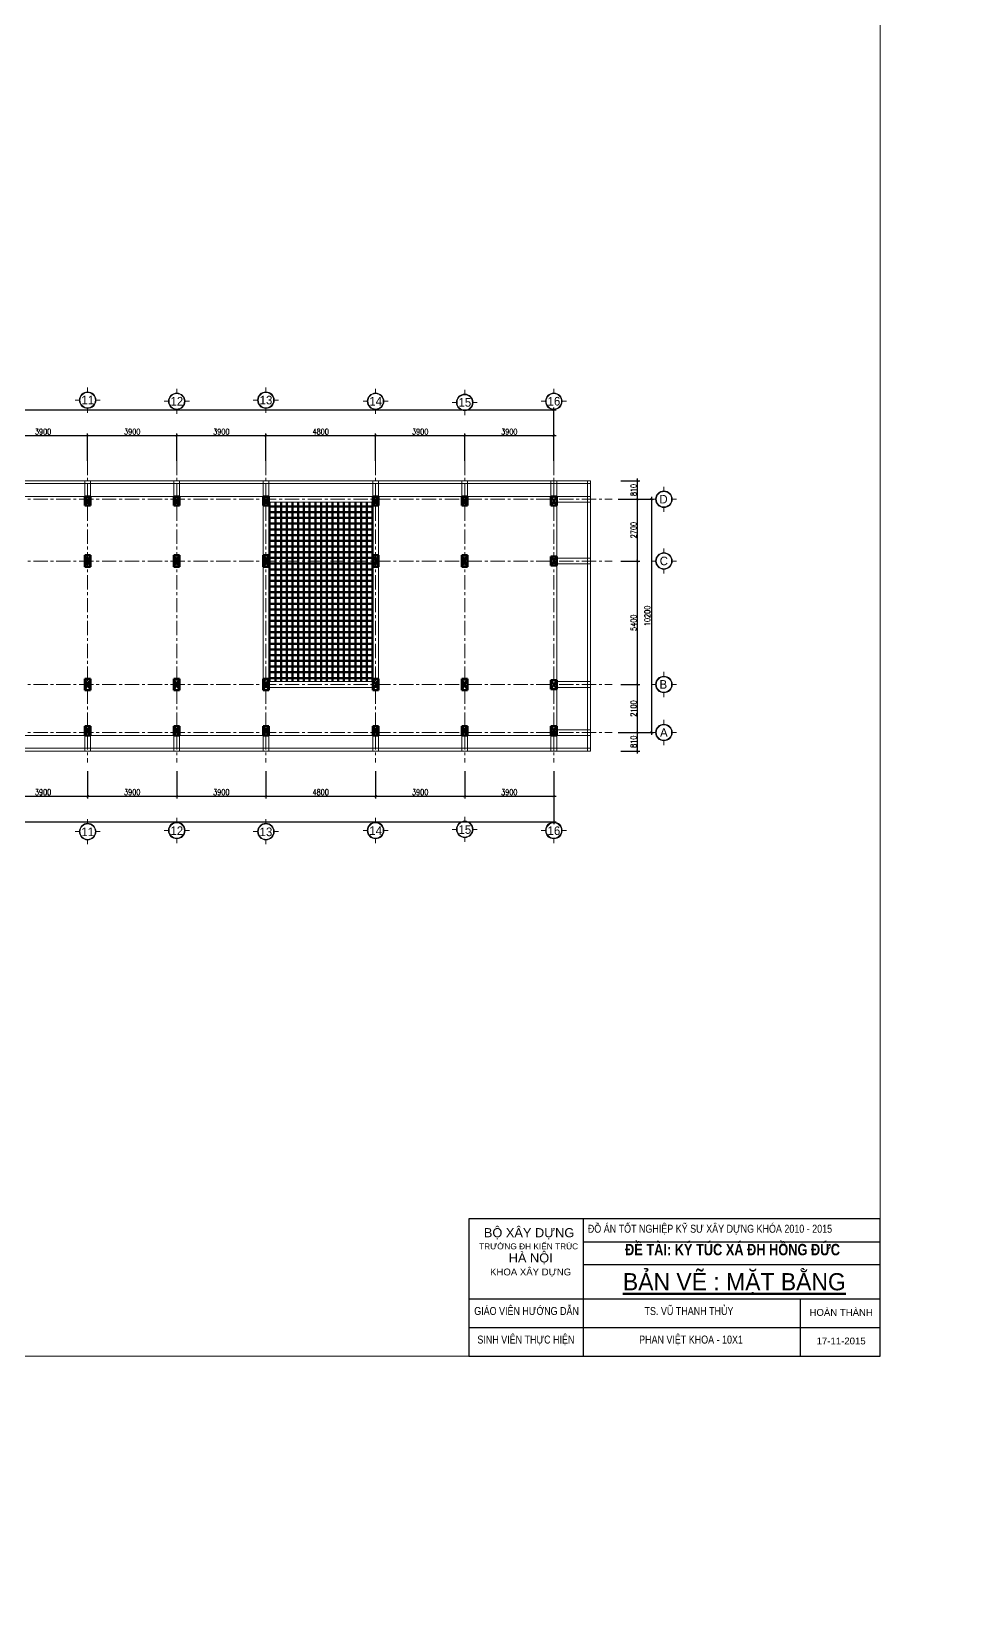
# Model space of a CAD drawing. Header units: millimetres. Extents: x 0 to 8478784, y 0 to 684185.
# Drawn here: x 3964334 to 4005327, y 227316 to 296436 of the extents above; entities that cross this region are included whole.
import ezdxf
from ezdxf.enums import TextEntityAlignment as Align

# ---------------------------------------------------------------- set-up
doc = ezdxf.new("R2010")
doc.units = ezdxf.units.MM
doc.header["$LTSCALE"] = 5000
doc.header["$MEASUREMENT"] = 0
doc.header["$PDMODE"] = 1
doc.header["$PDSIZE"] = -2
doc.linetypes.add('CENTER', pattern=[2, 1.25, -0.25, 0.25, -0.25])
for name, color, linetype, lineweight in [('00-XM.Dim', 8, 'Continuous', 15), ('00-XMT.Axes', 22, 'CENTER', 15), ('00-XMT.Text', 4, 'Continuous', 20), ('01-XMT.Columns', 2, 'Continuous', 25), ('02-XMT.Beams', 94, 'Continuous', 25), ('net thay', 7, 'Continuous', 15)]:
    doc.layers.add(name, color=color, linetype=linetype, lineweight=lineweight)
doc.layers.add('_Text', color=4, linetype='Continuous')
doc.layers.add('NHT-KHUNG TEN', color=253, linetype='Continuous')
doc.styles.add('S1', font='VHARIAL.TTF', dxfattribs={"height": 200})
doc.styles.add('VnAvantH', font='VHAVAN.TTF')
doc.styles.add('vnsimli 0.7', font='vnsimli.shx', dxfattribs={"width": 0.75})
doc.dimstyles.new('XMT 1-1-100', dxfattribs={"dimscale": 100, "dimtxt": 2.5, "dimasz": 1, "dimexe": 1, "dimexo": 0, "dimgap": 0.5, "dimtad": 1, "dimdec": 0, "dimzin": 0, "dimdsep": 46, "dimtxsty": 'vnsimli 0.7', "dimblk": 'ARCHTICK', "dimcen": 1.5, "dimdle": 1, "dimclrd": 8, "dimclre": 8, "dimclrt": 116, "dimadec": 0, "dimazin": 0, "dimtfac": 1, "dimtdec": 0, "dimtofl": 0, "dimtmove": 0, "dimatfit": 3, "dimfxl": 0.18, "dimtolj": 1, "dimtzin": 0, "dimarcsym": 0})

# ---------------------------------------------------------------- blocks, each defined once
blk = doc.blocks.new('_ArchTick')
at = {"color": 0, "linetype": 'ByBlock', "const_width": 0.15}
blk.add_lwpolyline([(-0.5, -0.5), (0.5, 0.5)], dxfattribs=at)
blk = doc.blocks.new('*D354')
at = {"layer": '00-XM.Dim', "color": 8, "linetype": 'Continuous', "lineweight": -2, "transparency": 16777216}
for p, q in [((3930516, 276892), (3930516, 279996)), ((3987186, 278159), (3987186, 279996)), ((3930416, 279896), (3987286, 279896))]:
    blk.add_line(p, q, dxfattribs=at)
at = {"layer": 'Defpoints', "color": 0, "linetype": 'Continuous', "lineweight": 100, "transparency": 16777216}
for p in [(3987186, 279896), (3987186, 278159), (3930516, 276892)]:
    blk.add_point(p, dxfattribs=at)
at = {"layer": '00-XM.Dim', "color": 8, "linetype": 'Continuous', "lineweight": -2, "transparency": 16777216, "xscale": 100, "yscale": 100, "zscale": 100, "rotation": 180}
blk.add_blockref('_ArchTick', (3930516, 279896), dxfattribs=at)
at = {"layer": '00-XM.Dim', "color": 8, "linetype": 'Continuous', "lineweight": -2, "transparency": 16777216, "xscale": 100, "yscale": 100, "zscale": 100}
blk.add_blockref('_ArchTick', (3987186, 279896), dxfattribs=at)
at = {"layer": '00-XM.Dim', "color": 116, "linetype": 'Continuous', "lineweight": 15, "transparency": 16777216, "insert": (3960888, 280071), "char_height": 250, "attachment_point": 5, "style": 'vnsimli 0.7'}
blk.add_mtext('\\A1;56670', dxfattribs=at)
blk = doc.blocks.new('00-XMT-Axis symbol')
at = {"layer": '00-XMT.Axes', "linetype": 'Continuous'}
for p, q in [((-2.9, 0), (-4.4, 0)), ((0, 2.9), (0, 4.4)), ((2.9, 0), (4.4, 0)), ((0, -2.9), (0, -4.4))]:
    blk.add_line(p, q, dxfattribs=at)
blk.add_circle((0, 0), 2.9, dxfattribs=at)
at = {"layer": '00-XMT.Axes', "color": 7, "linetype": 'Continuous'}
blk.add_circle((0, 0), 2.7, dxfattribs=at)
at = {"layer": '00-XMT.Text', "color": 7, "style": 'VnAvantH'}
blk.add_attdef('00', text='', height=3, dxfattribs=at).set_placement((0.03, -1.47), align=Align.CENTER)
blk = doc.blocks.new('*D364')
at = {"layer": '00-XM.Dim', "color": 8, "linetype": 'Continuous', "lineweight": -2, "transparency": 16777216}
for p, q in [((3962786, 278771), (3966886, 278771)), ((3962886, 277670), (3962886, 278871)), ((3966786, 277670), (3966786, 278871))]:
    blk.add_line(p, q, dxfattribs=at)
at = {"layer": 'Defpoints', "color": 0, "linetype": 'Continuous', "lineweight": 100, "transparency": 16777216}
for p in [(3966786, 278771), (3962886, 277670), (3966786, 277670)]:
    blk.add_point(p, dxfattribs=at)
at = {"layer": '00-XM.Dim', "color": 8, "linetype": 'Continuous', "lineweight": -2, "transparency": 16777216, "xscale": 100, "yscale": 100, "zscale": 100, "rotation": 180}
blk.add_blockref('_ArchTick', (3962886, 278771), dxfattribs=at)
at = {"layer": '00-XM.Dim', "color": 8, "linetype": 'Continuous', "lineweight": -2, "transparency": 16777216, "xscale": 100, "yscale": 100, "zscale": 100}
blk.add_blockref('_ArchTick', (3966786, 278771), dxfattribs=at)
at = {"layer": '00-XM.Dim', "color": 116, "linetype": 'Continuous', "lineweight": 15, "transparency": 16777216, "insert": (3964836, 278946), "char_height": 250, "attachment_point": 5, "style": 'vnsimli 0.7'}
blk.add_mtext('\\A1;3900', dxfattribs=at)
blk = doc.blocks.new('*D365')
at = {"layer": '00-XM.Dim', "color": 8, "linetype": 'Continuous', "lineweight": -2, "transparency": 16777216}
for p, q in [((3966686, 278771), (3970786, 278771)), ((3966786, 277670), (3966786, 278871)), ((3970686, 277670), (3970686, 278871))]:
    blk.add_line(p, q, dxfattribs=at)
at = {"layer": 'Defpoints', "color": 0, "linetype": 'Continuous', "lineweight": 100, "transparency": 16777216}
for p in [(3970686, 278771), (3966786, 277670), (3970686, 277670)]:
    blk.add_point(p, dxfattribs=at)
at = {"layer": '00-XM.Dim', "color": 8, "linetype": 'Continuous', "lineweight": -2, "transparency": 16777216, "xscale": 100, "yscale": 100, "zscale": 100, "rotation": 180}
blk.add_blockref('_ArchTick', (3966786, 278771), dxfattribs=at)
at = {"layer": '00-XM.Dim', "color": 8, "linetype": 'Continuous', "lineweight": -2, "transparency": 16777216, "xscale": 100, "yscale": 100, "zscale": 100}
blk.add_blockref('_ArchTick', (3970686, 278771), dxfattribs=at)
at = {"layer": '00-XM.Dim', "color": 116, "linetype": 'Continuous', "lineweight": 15, "transparency": 16777216, "insert": (3968736, 278946), "char_height": 250, "attachment_point": 5, "style": 'vnsimli 0.7'}
blk.add_mtext('\\A1;3900', dxfattribs=at)
blk = doc.blocks.new('*D366')
at = {"layer": '00-XM.Dim', "color": 8, "linetype": 'Continuous', "lineweight": -2, "transparency": 16777216}
for p, q in [((3970586, 278771), (3974686, 278771)), ((3970686, 277670), (3970686, 278871)), ((3974586, 277670), (3974586, 278871))]:
    blk.add_line(p, q, dxfattribs=at)
at = {"layer": 'Defpoints', "color": 0, "linetype": 'Continuous', "lineweight": 100, "transparency": 16777216}
for p in [(3974586, 278771), (3970686, 277670), (3974586, 277670)]:
    blk.add_point(p, dxfattribs=at)
at = {"layer": '00-XM.Dim', "color": 8, "linetype": 'Continuous', "lineweight": -2, "transparency": 16777216, "xscale": 100, "yscale": 100, "zscale": 100, "rotation": 180}
blk.add_blockref('_ArchTick', (3970686, 278771), dxfattribs=at)
at = {"layer": '00-XM.Dim', "color": 8, "linetype": 'Continuous', "lineweight": -2, "transparency": 16777216, "xscale": 100, "yscale": 100, "zscale": 100}
blk.add_blockref('_ArchTick', (3974586, 278771), dxfattribs=at)
at = {"layer": '00-XM.Dim', "color": 116, "linetype": 'Continuous', "lineweight": 15, "transparency": 16777216, "insert": (3972636, 278946), "char_height": 250, "attachment_point": 5, "style": 'vnsimli 0.7'}
blk.add_mtext('\\A1;3900', dxfattribs=at)
blk = doc.blocks.new('*D367')
at = {"layer": '00-XM.Dim', "color": 8, "linetype": 'Continuous', "lineweight": -2, "transparency": 16777216}
for p, q in [((3974486, 278771), (3979486, 278771)), ((3974586, 277670), (3974586, 278871)), ((3979386, 277670), (3979386, 278871))]:
    blk.add_line(p, q, dxfattribs=at)
at = {"layer": 'Defpoints', "color": 0, "linetype": 'Continuous', "lineweight": 100, "transparency": 16777216}
for p in [(3979386, 278771), (3974586, 277670), (3979386, 277670)]:
    blk.add_point(p, dxfattribs=at)
at = {"layer": '00-XM.Dim', "color": 8, "linetype": 'Continuous', "lineweight": -2, "transparency": 16777216, "xscale": 100, "yscale": 100, "zscale": 100, "rotation": 180}
blk.add_blockref('_ArchTick', (3974586, 278771), dxfattribs=at)
at = {"layer": '00-XM.Dim', "color": 8, "linetype": 'Continuous', "lineweight": -2, "transparency": 16777216, "xscale": 100, "yscale": 100, "zscale": 100}
blk.add_blockref('_ArchTick', (3979386, 278771), dxfattribs=at)
at = {"layer": '00-XM.Dim', "color": 116, "linetype": 'Continuous', "lineweight": 15, "transparency": 16777216, "insert": (3976986, 278946), "char_height": 250, "attachment_point": 5, "style": 'vnsimli 0.7'}
blk.add_mtext('\\A1;4800', dxfattribs=at)
blk = doc.blocks.new('*D368')
at = {"layer": '00-XM.Dim', "color": 8, "linetype": 'Continuous', "lineweight": -2, "transparency": 16777216}
for p, q in [((3979286, 278771), (3983386, 278771)), ((3979386, 277670), (3979386, 278871)), ((3983286, 277670), (3983286, 278871))]:
    blk.add_line(p, q, dxfattribs=at)
at = {"layer": 'Defpoints', "color": 0, "linetype": 'Continuous', "lineweight": 100, "transparency": 16777216}
for p in [(3983286, 278771), (3979386, 277670), (3983286, 277670)]:
    blk.add_point(p, dxfattribs=at)
at = {"layer": '00-XM.Dim', "color": 8, "linetype": 'Continuous', "lineweight": -2, "transparency": 16777216, "xscale": 100, "yscale": 100, "zscale": 100, "rotation": 180}
blk.add_blockref('_ArchTick', (3979386, 278771), dxfattribs=at)
at = {"layer": '00-XM.Dim', "color": 8, "linetype": 'Continuous', "lineweight": -2, "transparency": 16777216, "xscale": 100, "yscale": 100, "zscale": 100}
blk.add_blockref('_ArchTick', (3983286, 278771), dxfattribs=at)
at = {"layer": '00-XM.Dim', "color": 116, "linetype": 'Continuous', "lineweight": 15, "transparency": 16777216, "insert": (3981336, 278946), "char_height": 250, "attachment_point": 5, "style": 'vnsimli 0.7'}
blk.add_mtext('\\A1;3900', dxfattribs=at)
blk = doc.blocks.new('*D369')
at = {"layer": '00-XM.Dim', "color": 8, "linetype": 'Continuous', "lineweight": -2, "transparency": 16777216}
for p, q in [((3983186, 278771), (3987286, 278771)), ((3983286, 277670), (3983286, 278871)), ((3987186, 277670), (3987186, 278871))]:
    blk.add_line(p, q, dxfattribs=at)
at = {"layer": 'Defpoints', "color": 0, "linetype": 'Continuous', "lineweight": 100, "transparency": 16777216}
for p in [(3987186, 278771), (3983286, 277670), (3987186, 277670)]:
    blk.add_point(p, dxfattribs=at)
at = {"layer": '00-XM.Dim', "color": 8, "linetype": 'Continuous', "lineweight": -2, "transparency": 16777216, "xscale": 100, "yscale": 100, "zscale": 100, "rotation": 180}
blk.add_blockref('_ArchTick', (3983286, 278771), dxfattribs=at)
at = {"layer": '00-XM.Dim', "color": 8, "linetype": 'Continuous', "lineweight": -2, "transparency": 16777216, "xscale": 100, "yscale": 100, "zscale": 100}
blk.add_blockref('_ArchTick', (3987186, 278771), dxfattribs=at)
at = {"layer": '00-XM.Dim', "color": 116, "linetype": 'Continuous', "lineweight": 15, "transparency": 16777216, "insert": (3985236, 278946), "char_height": 250, "attachment_point": 5, "style": 'vnsimli 0.7'}
blk.add_mtext('\\A1;3900', dxfattribs=at)
blk = doc.blocks.new('*D370')
at = {"layer": '00-XM.Dim', "color": 8, "linetype": 'Continuous', "lineweight": -2, "transparency": 16777216}
for p, q in [((3930516, 264885), (3930516, 261780)), ((3987186, 263617), (3987186, 261780)), ((3930416, 261880), (3987286, 261880))]:
    blk.add_line(p, q, dxfattribs=at)
at = {"layer": 'Defpoints', "color": 0, "linetype": 'Continuous', "lineweight": 100, "transparency": 16777216}
for p in [(3930516, 264885), (3987186, 263617), (3987186, 261880)]:
    blk.add_point(p, dxfattribs=at)
at = {"layer": '00-XM.Dim', "color": 8, "linetype": 'Continuous', "lineweight": -2, "transparency": 16777216, "xscale": 100, "yscale": 100, "zscale": 100, "rotation": 180}
blk.add_blockref('_ArchTick', (3930516, 261880), dxfattribs=at)
at = {"layer": '00-XM.Dim', "color": 8, "linetype": 'Continuous', "lineweight": -2, "transparency": 16777216, "xscale": 100, "yscale": 100, "zscale": 100}
blk.add_blockref('_ArchTick', (3987186, 261880), dxfattribs=at)
at = {"layer": '00-XM.Dim', "color": 116, "linetype": 'Continuous', "lineweight": 15, "transparency": 16777216, "insert": (3960888, 262055), "char_height": 250, "attachment_point": 5, "style": 'vnsimli 0.7'}
blk.add_mtext('\\A1;56670', dxfattribs=at)
blk = doc.blocks.new('*D336')
at = {"layer": '00-XM.Dim', "color": 8, "linetype": 'Continuous', "lineweight": -2, "transparency": 16777216}
for p, q in [((3962886, 264106), (3962886, 262905)), ((3966786, 264106), (3966786, 262905)), ((3962786, 263005), (3966886, 263005))]:
    blk.add_line(p, q, dxfattribs=at)
at = {"layer": 'Defpoints', "color": 0, "linetype": 'Continuous', "lineweight": 100, "transparency": 16777216}
for p in [(3962886, 264106), (3966786, 264106), (3966786, 263005)]:
    blk.add_point(p, dxfattribs=at)
at = {"layer": '00-XM.Dim', "color": 8, "linetype": 'Continuous', "lineweight": -2, "transparency": 16777216, "xscale": 100, "yscale": 100, "zscale": 100, "rotation": 180}
blk.add_blockref('_ArchTick', (3962886, 263005), dxfattribs=at)
at = {"layer": '00-XM.Dim', "color": 8, "linetype": 'Continuous', "lineweight": -2, "transparency": 16777216, "xscale": 100, "yscale": 100, "zscale": 100}
blk.add_blockref('_ArchTick', (3966786, 263005), dxfattribs=at)
at = {"layer": '00-XM.Dim', "color": 116, "linetype": 'Continuous', "lineweight": 15, "transparency": 16777216, "insert": (3964836, 263180), "char_height": 250, "attachment_point": 5, "style": 'vnsimli 0.7'}
blk.add_mtext('\\A1;3900', dxfattribs=at)
blk = doc.blocks.new('*D337')
at = {"layer": '00-XM.Dim', "color": 8, "linetype": 'Continuous', "lineweight": -2, "transparency": 16777216}
for p, q in [((3966786, 264106), (3966786, 262905)), ((3970686, 264106), (3970686, 262905)), ((3966686, 263005), (3970786, 263005))]:
    blk.add_line(p, q, dxfattribs=at)
at = {"layer": 'Defpoints', "color": 0, "linetype": 'Continuous', "lineweight": 100, "transparency": 16777216}
for p in [(3966786, 264106), (3970686, 264106), (3970686, 263005)]:
    blk.add_point(p, dxfattribs=at)
at = {"layer": '00-XM.Dim', "color": 8, "linetype": 'Continuous', "lineweight": -2, "transparency": 16777216, "xscale": 100, "yscale": 100, "zscale": 100, "rotation": 180}
blk.add_blockref('_ArchTick', (3966786, 263005), dxfattribs=at)
at = {"layer": '00-XM.Dim', "color": 8, "linetype": 'Continuous', "lineweight": -2, "transparency": 16777216, "xscale": 100, "yscale": 100, "zscale": 100}
blk.add_blockref('_ArchTick', (3970686, 263005), dxfattribs=at)
at = {"layer": '00-XM.Dim', "color": 116, "linetype": 'Continuous', "lineweight": 15, "transparency": 16777216, "insert": (3968736, 263180), "char_height": 250, "attachment_point": 5, "style": 'vnsimli 0.7'}
blk.add_mtext('\\A1;3900', dxfattribs=at)
blk = doc.blocks.new('*D338')
at = {"layer": '00-XM.Dim', "color": 8, "linetype": 'Continuous', "lineweight": -2, "transparency": 16777216}
for p, q in [((3970686, 264106), (3970686, 262905)), ((3974586, 264106), (3974586, 262905)), ((3970586, 263005), (3974686, 263005))]:
    blk.add_line(p, q, dxfattribs=at)
at = {"layer": 'Defpoints', "color": 0, "linetype": 'Continuous', "lineweight": 100, "transparency": 16777216}
for p in [(3970686, 264106), (3974586, 264106), (3974586, 263005)]:
    blk.add_point(p, dxfattribs=at)
at = {"layer": '00-XM.Dim', "color": 8, "linetype": 'Continuous', "lineweight": -2, "transparency": 16777216, "xscale": 100, "yscale": 100, "zscale": 100, "rotation": 180}
blk.add_blockref('_ArchTick', (3970686, 263005), dxfattribs=at)
at = {"layer": '00-XM.Dim', "color": 8, "linetype": 'Continuous', "lineweight": -2, "transparency": 16777216, "xscale": 100, "yscale": 100, "zscale": 100}
blk.add_blockref('_ArchTick', (3974586, 263005), dxfattribs=at)
at = {"layer": '00-XM.Dim', "color": 116, "linetype": 'Continuous', "lineweight": 15, "transparency": 16777216, "insert": (3972636, 263180), "char_height": 250, "attachment_point": 5, "style": 'vnsimli 0.7'}
blk.add_mtext('\\A1;3900', dxfattribs=at)
blk = doc.blocks.new('*D339')
at = {"layer": '00-XM.Dim', "color": 8, "linetype": 'Continuous', "lineweight": -2, "transparency": 16777216}
for p, q in [((3974586, 264106), (3974586, 262905)), ((3979386, 264106), (3979386, 262905)), ((3974486, 263005), (3979486, 263005))]:
    blk.add_line(p, q, dxfattribs=at)
at = {"layer": 'Defpoints', "color": 0, "linetype": 'Continuous', "lineweight": 100, "transparency": 16777216}
for p in [(3974586, 264106), (3979386, 264106), (3979386, 263005)]:
    blk.add_point(p, dxfattribs=at)
at = {"layer": '00-XM.Dim', "color": 8, "linetype": 'Continuous', "lineweight": -2, "transparency": 16777216, "xscale": 100, "yscale": 100, "zscale": 100, "rotation": 180}
blk.add_blockref('_ArchTick', (3974586, 263005), dxfattribs=at)
at = {"layer": '00-XM.Dim', "color": 8, "linetype": 'Continuous', "lineweight": -2, "transparency": 16777216, "xscale": 100, "yscale": 100, "zscale": 100}
blk.add_blockref('_ArchTick', (3979386, 263005), dxfattribs=at)
at = {"layer": '00-XM.Dim', "color": 116, "linetype": 'Continuous', "lineweight": 15, "transparency": 16777216, "insert": (3976986, 263180), "char_height": 250, "attachment_point": 5, "style": 'vnsimli 0.7'}
blk.add_mtext('\\A1;4800', dxfattribs=at)
blk = doc.blocks.new('*D340')
at = {"layer": '00-XM.Dim', "color": 8, "linetype": 'Continuous', "lineweight": -2, "transparency": 16777216}
for p, q in [((3979386, 264106), (3979386, 262905)), ((3983286, 264106), (3983286, 262905)), ((3979286, 263005), (3983386, 263005))]:
    blk.add_line(p, q, dxfattribs=at)
at = {"layer": 'Defpoints', "color": 0, "linetype": 'Continuous', "lineweight": 100, "transparency": 16777216}
for p in [(3979386, 264106), (3983286, 264106), (3983286, 263005)]:
    blk.add_point(p, dxfattribs=at)
at = {"layer": '00-XM.Dim', "color": 8, "linetype": 'Continuous', "lineweight": -2, "transparency": 16777216, "xscale": 100, "yscale": 100, "zscale": 100, "rotation": 180}
blk.add_blockref('_ArchTick', (3979386, 263005), dxfattribs=at)
at = {"layer": '00-XM.Dim', "color": 8, "linetype": 'Continuous', "lineweight": -2, "transparency": 16777216, "xscale": 100, "yscale": 100, "zscale": 100}
blk.add_blockref('_ArchTick', (3983286, 263005), dxfattribs=at)
at = {"layer": '00-XM.Dim', "color": 116, "linetype": 'Continuous', "lineweight": 15, "transparency": 16777216, "insert": (3981336, 263180), "char_height": 250, "attachment_point": 5, "style": 'vnsimli 0.7'}
blk.add_mtext('\\A1;3900', dxfattribs=at)
blk = doc.blocks.new('*D341')
at = {"layer": '00-XM.Dim', "color": 8, "linetype": 'Continuous', "lineweight": -2, "transparency": 16777216}
for p, q in [((3983286, 264106), (3983286, 262905)), ((3987186, 264106), (3987186, 262905)), ((3983186, 263005), (3987286, 263005))]:
    blk.add_line(p, q, dxfattribs=at)
at = {"layer": 'Defpoints', "color": 0, "linetype": 'Continuous', "lineweight": 100, "transparency": 16777216}
for p in [(3983286, 264106), (3987186, 264106), (3987186, 263005)]:
    blk.add_point(p, dxfattribs=at)
at = {"layer": '00-XM.Dim', "color": 8, "linetype": 'Continuous', "lineweight": -2, "transparency": 16777216, "xscale": 100, "yscale": 100, "zscale": 100, "rotation": 180}
blk.add_blockref('_ArchTick', (3983286, 263005), dxfattribs=at)
at = {"layer": '00-XM.Dim', "color": 8, "linetype": 'Continuous', "lineweight": -2, "transparency": 16777216, "xscale": 100, "yscale": 100, "zscale": 100}
blk.add_blockref('_ArchTick', (3987186, 263005), dxfattribs=at)
at = {"layer": '00-XM.Dim', "color": 116, "linetype": 'Continuous', "lineweight": 15, "transparency": 16777216, "insert": (3985236, 263180), "char_height": 250, "attachment_point": 5, "style": 'vnsimli 0.7'}
blk.add_mtext('\\A1;3900', dxfattribs=at)
blk = doc.blocks.new('*D348')
at = {"layer": '00-XM.Dim', "color": 8, "linetype": 'Continuous', "lineweight": -2, "transparency": 16777216}
for p, q in [((3990124, 265788), (3990949, 265788)), ((3990849, 264878), (3990849, 265888)), ((3990124, 264978), (3990949, 264978))]:
    blk.add_line(p, q, dxfattribs=at)
at = {"layer": 'Defpoints', "color": 0, "linetype": 'Continuous', "lineweight": 100, "transparency": 16777216}
for p in [(3990124, 265788), (3990849, 265788), (3990124, 264978)]:
    blk.add_point(p, dxfattribs=at)
at = {"layer": '00-XM.Dim', "color": 8, "linetype": 'Continuous', "lineweight": -2, "transparency": 16777216, "xscale": 100, "yscale": 100, "zscale": 100}
for p, rotation in [((3990849, 265788), 90), ((3990849, 264978), 270)]:
    blk.add_blockref('_ArchTick', p, dxfattribs=dict(at, rotation=rotation))
at = {"layer": '00-XM.Dim', "color": 116, "linetype": 'Continuous', "lineweight": 15, "transparency": 16777216, "insert": (3990674, 265383), "char_height": 250, "attachment_point": 5, "rotation": 90, "style": 'vnsimli 0.7'}
blk.add_mtext('\\A1;810', dxfattribs=at)
blk = doc.blocks.new('*D349')
at = {"layer": '00-XM.Dim', "color": 8, "linetype": 'Continuous', "lineweight": -2, "transparency": 16777216}
for p, q in [((3990124, 267888), (3990949, 267888)), ((3990849, 265688), (3990849, 267988)), ((3990124, 265788), (3990949, 265788))]:
    blk.add_line(p, q, dxfattribs=at)
at = {"layer": 'Defpoints', "color": 0, "linetype": 'Continuous', "lineweight": 100, "transparency": 16777216}
for p in [(3990124, 267888), (3990849, 267888), (3990124, 265788)]:
    blk.add_point(p, dxfattribs=at)
at = {"layer": '00-XM.Dim', "color": 8, "linetype": 'Continuous', "lineweight": -2, "transparency": 16777216, "xscale": 100, "yscale": 100, "zscale": 100}
for p, rotation in [((3990849, 267888), 90), ((3990849, 265788), 270)]:
    blk.add_blockref('_ArchTick', p, dxfattribs=dict(at, rotation=rotation))
at = {"layer": '00-XM.Dim', "color": 116, "linetype": 'Continuous', "lineweight": 15, "transparency": 16777216, "insert": (3990674, 266838), "char_height": 250, "attachment_point": 5, "rotation": 90, "style": 'vnsimli 0.7'}
blk.add_mtext('\\A1;2100', dxfattribs=at)
blk = doc.blocks.new('*D350')
at = {"layer": '00-XM.Dim', "color": 8, "linetype": 'Continuous', "lineweight": -2, "transparency": 16777216}
for p, q in [((3990124, 273288), (3990949, 273288)), ((3990849, 267788), (3990849, 273388)), ((3990124, 267888), (3990949, 267888))]:
    blk.add_line(p, q, dxfattribs=at)
at = {"layer": 'Defpoints', "color": 0, "linetype": 'Continuous', "lineweight": 100, "transparency": 16777216}
for p in [(3990124, 273288), (3990849, 273288), (3990124, 267888)]:
    blk.add_point(p, dxfattribs=at)
at = {"layer": '00-XM.Dim', "color": 8, "linetype": 'Continuous', "lineweight": -2, "transparency": 16777216, "xscale": 100, "yscale": 100, "zscale": 100}
for p, rotation in [((3990849, 273288), 90), ((3990849, 267888), 270)]:
    blk.add_blockref('_ArchTick', p, dxfattribs=dict(at, rotation=rotation))
at = {"layer": '00-XM.Dim', "color": 116, "linetype": 'Continuous', "lineweight": 15, "transparency": 16777216, "insert": (3990674, 270588), "char_height": 250, "attachment_point": 5, "rotation": 90, "style": 'vnsimli 0.7'}
blk.add_mtext('\\A1;5400', dxfattribs=at)
blk = doc.blocks.new('*D351')
at = {"layer": '00-XM.Dim', "color": 8, "linetype": 'Continuous', "lineweight": -2, "transparency": 16777216}
for p, q in [((3990124, 275988), (3990949, 275988)), ((3990849, 273188), (3990849, 276088)), ((3990124, 273288), (3990949, 273288))]:
    blk.add_line(p, q, dxfattribs=at)
at = {"layer": 'Defpoints', "color": 0, "linetype": 'Continuous', "lineweight": 100, "transparency": 16777216}
for p in [(3990124, 275988), (3990849, 275988), (3990124, 273288)]:
    blk.add_point(p, dxfattribs=at)
at = {"layer": '00-XM.Dim', "color": 8, "linetype": 'Continuous', "lineweight": -2, "transparency": 16777216, "xscale": 100, "yscale": 100, "zscale": 100}
for p, rotation in [((3990849, 275988), 90), ((3990849, 273288), 270)]:
    blk.add_blockref('_ArchTick', p, dxfattribs=dict(at, rotation=rotation))
at = {"layer": '00-XM.Dim', "color": 116, "linetype": 'Continuous', "lineweight": 15, "transparency": 16777216, "insert": (3990674, 274638), "char_height": 250, "attachment_point": 5, "rotation": 90, "style": 'vnsimli 0.7'}
blk.add_mtext('\\A1;2700', dxfattribs=at)
blk = doc.blocks.new('*D352')
at = {"layer": '00-XM.Dim', "color": 8, "linetype": 'Continuous', "lineweight": -2, "transparency": 16777216}
for p, q in [((3990124, 276798), (3990949, 276798)), ((3990849, 275888), (3990849, 276898)), ((3990124, 275988), (3990949, 275988))]:
    blk.add_line(p, q, dxfattribs=at)
at = {"layer": 'Defpoints', "color": 0, "linetype": 'Continuous', "lineweight": 100, "transparency": 16777216}
for p in [(3990124, 276798), (3990849, 276798), (3990124, 275988)]:
    blk.add_point(p, dxfattribs=at)
at = {"layer": '00-XM.Dim', "color": 8, "linetype": 'Continuous', "lineweight": -2, "transparency": 16777216, "xscale": 100, "yscale": 100, "zscale": 100}
for p, rotation in [((3990849, 276798), 90), ((3990849, 275988), 270)]:
    blk.add_blockref('_ArchTick', p, dxfattribs=dict(at, rotation=rotation))
at = {"layer": '00-XM.Dim', "color": 116, "linetype": 'Continuous', "lineweight": 15, "transparency": 16777216, "insert": (3990674, 276393), "char_height": 250, "attachment_point": 5, "rotation": 90, "style": 'vnsimli 0.7'}
blk.add_mtext('\\A1;810', dxfattribs=at)
blk = doc.blocks.new('*D353')
at = {"layer": '00-XM.Dim', "color": 8, "linetype": 'Continuous', "lineweight": -2, "transparency": 16777216}
for p, q in [((3989999, 275988), (3991554, 275988)), ((3991454, 276088), (3991454, 265688)), ((3989999, 265788), (3991554, 265788))]:
    blk.add_line(p, q, dxfattribs=at)
at = {"layer": 'Defpoints', "color": 0, "linetype": 'Continuous', "lineweight": 100, "transparency": 16777216}
for p in [(3989999, 275988), (3989999, 265788), (3991454, 265788)]:
    blk.add_point(p, dxfattribs=at)
at = {"layer": '00-XM.Dim', "color": 8, "linetype": 'Continuous', "lineweight": -2, "transparency": 16777216, "xscale": 100, "yscale": 100, "zscale": 100}
for p, rotation in [((3991454, 275988), 90), ((3991454, 265788), 270)]:
    blk.add_blockref('_ArchTick', p, dxfattribs=dict(at, rotation=rotation))
at = {"layer": '00-XM.Dim', "color": 116, "linetype": 'Continuous', "lineweight": 15, "transparency": 16777216, "insert": (3991279, 270888), "char_height": 250, "attachment_point": 5, "rotation": 90, "style": 'vnsimli 0.7'}
blk.add_mtext('\\A1;10200', dxfattribs=at)

msp = doc.modelspace()

# ---------------------------------------------------------------- hatches: boundary and pattern name
at = {"layer": '02-XMT.Beams', "lineweight": 100}
h = msp.add_hatch(dxfattribs=at)
h.set_pattern_fill('NET', color=256, scale=2000, style=0)
h.set_pattern_definition([(0, (0, -14077.5), (0, 250), []), (90, (0, -14077.5), (-250, 2e-14), [])])
h.paths.add_polyline_path([(3974711.5, 271413.2), (3974711.5, 268013.2), (3979261.5, 268013.2), (3979261.5, 275863.2), (3976891.5, 275863.2), (3974711.5, 275863.2)])

# ---------------------------------------------------------------- linework, layer by layer
at = {"layer": '00-XM.Dim', "linetype": 'Continuous', "lineweight": 15}
for p, q in [((3987186.5, 278159.2), (3987186.5, 278901.9)), ((3987186.5, 263617.2), (3987186.5, 262874.6))]:
    msp.add_line(p, q, dxfattribs=at)
at = {"layer": '00-XMT.Axes', "color": 8, "linetype": 'CENTER', "lineweight": 15, "ltscale": 0.1}
for p, q in [((3966786.5, 277670), (3966786.5, 264471.7)), ((3970686.5, 277670), (3970686.5, 264471.7)), ((3974586.5, 277670), (3974586.5, 264471.7)), ((3979386.5, 277670), (3979386.5, 264471.7)), ((3983286.5, 277670), (3983286.5, 264471.7)), ((3987186.5, 277670), (3987186.5, 264471.7)), ((3928416.3, 275988.2), (3989733.1, 275988.2)), ((3928416.3, 273288.2), (3989733.1, 273288.2)), ((3928416.3, 267888.2), (3989733.1, 267888.2)), ((3928416.3, 265788.2), (3989733.1, 265788.2))]:
    msp.add_line(p, q, dxfattribs=at)
at = {"layer": '01-XMT.Columns', "lineweight": 100}
for p, q in [((3966661.5, 276113.2), (3966911.5, 276113.2)), ((3966661.5, 275713.2), (3966661.5, 276113.2)), ((3966661.5, 276113.2), (3966911.5, 275713.2)), ((3966911.5, 276113.2), (3966661.5, 275713.2)), ((3966911.5, 276113.2), (3966911.5, 275713.2)), ((3966911.5, 275713.2), (3966911.5, 276113.2)), ((3970561.5, 276113.2), (3970811.5, 276113.2)), ((3970561.5, 275713.2), (3970561.5, 276113.2)), ((3970561.5, 276113.2), (3970811.5, 275713.2)), ((3970811.5, 276113.2), (3970561.5, 275713.2)), ((3970811.5, 276113.2), (3970811.5, 275713.2)), ((3970811.5, 275713.2), (3970811.5, 276113.2)), ((3974461.5, 276113.2), (3974711.5, 276113.2)), ((3974461.5, 275713.2), (3974461.5, 276113.2)), ((3974461.5, 276113.2), (3974711.5, 275713.2)), ((3974711.5, 276113.2), (3974461.5, 275713.2)), ((3974711.5, 276113.2), (3974711.5, 275713.2)), ((3974711.5, 275713.2), (3974711.5, 276113.2)), ((3979261.5, 276113.2), (3979511.5, 276113.2)), ((3979261.5, 275713.2), (3979261.5, 276113.2)), ((3979261.5, 276113.2), (3979511.5, 275713.2)), ((3979511.5, 276113.2), (3979261.5, 275713.2)), ((3979511.5, 276113.2), (3979511.5, 275713.2)), ((3979511.5, 275713.2), (3979511.5, 276113.2)), ((3983161.5, 276113.2), (3983411.5, 276113.2)), ((3983161.5, 275713.2), (3983161.5, 276113.2)), ((3983161.5, 276113.2), (3983411.5, 275713.2)), ((3983411.5, 276113.2), (3983161.5, 275713.2)), ((3983411.5, 276113.2), (3983411.5, 275713.2)), ((3983411.5, 275713.2), (3983411.5, 276113.2)), ((3987061.5, 276113.2), (3987311.5, 276113.2)), ((3987061.5, 275713.2), (3987061.5, 276113.2)), ((3987061.5, 276113.2), (3987311.5, 275713.2)), ((3987311.5, 276113.2), (3987061.5, 275713.2)), ((3987311.5, 276113.2), (3987311.5, 275713.2)), ((3987311.5, 275713.2), (3987311.5, 276113.2)), ((3966911.5, 275713.2), (3966661.5, 275713.2)), ((3970811.5, 275713.2), (3970561.5, 275713.2)), ((3974711.5, 275713.2), (3974461.5, 275713.2)), ((3979511.5, 275713.2), (3979261.5, 275713.2)), ((3983411.5, 275713.2), (3983161.5, 275713.2)), ((3987311.5, 275713.2), (3987061.5, 275713.2)), ((3966661.5, 273538.2), (3966911.5, 273538.2)), ((3966661.5, 273038.2), (3966661.5, 273538.2)), ((3966661.5, 273538.2), (3966911.5, 273038.2)), ((3966911.5, 273538.2), (3966661.5, 273038.2)), ((3966911.5, 273038.2), (3966661.5, 273038.2)), ((3966911.5, 273538.2), (3966911.5, 273038.2)), ((3970561.5, 273538.2), (3970811.5, 273538.2)), ((3970561.5, 273038.2), (3970561.5, 273538.2)), ((3970561.5, 273538.2), (3970811.5, 273038.2)), ((3970811.5, 273538.2), (3970561.5, 273038.2)), ((3970811.5, 273038.2), (3970561.5, 273038.2)), ((3970811.5, 273538.2), (3970811.5, 273038.2)), ((3974461.5, 273538.2), (3974711.5, 273538.2)), ((3974461.5, 273038.2), (3974461.5, 273538.2)), ((3974461.5, 273538.2), (3974711.5, 273038.2)), ((3974711.5, 273538.2), (3974461.5, 273038.2)), ((3974711.5, 273038.2), (3974461.5, 273038.2)), ((3974711.5, 273538.2), (3974711.5, 273038.2)), ((3979261.5, 273538.2), (3979511.5, 273538.2)), ((3979261.5, 273038.2), (3979261.5, 273538.2)), ((3979261.5, 273538.2), (3979511.5, 273038.2)), ((3979511.5, 273538.2), (3979261.5, 273038.2)), ((3979511.5, 273038.2), (3979261.5, 273038.2)), ((3979511.5, 273538.2), (3979511.5, 273038.2)), ((3983161.5, 273538.2), (3983411.5, 273538.2)), ((3983161.5, 273038.2), (3983161.5, 273538.2)), ((3983161.5, 273538.2), (3983411.5, 273038.2)), ((3983411.5, 273538.2), (3983161.5, 273038.2)), ((3983411.5, 273038.2), (3983161.5, 273038.2)), ((3983411.5, 273538.2), (3983411.5, 273038.2)), ((3987061.5, 273488.2), (3987311.5, 273488.2)), ((3987061.5, 273088.2), (3987061.5, 273488.2)), ((3987061.5, 273488.2), (3987311.5, 273088.2)), ((3987311.5, 273488.2), (3987061.5, 273088.2)), ((3987311.5, 273088.2), (3987061.5, 273088.2)), ((3987311.5, 273488.2), (3987311.5, 273088.2)), ((3987311.5, 273088.2), (3987311.5, 273488.2)), ((3966661.5, 268138.2), (3966911.5, 268138.2)), ((3966661.5, 267638.2), (3966661.5, 268138.2)), ((3966661.5, 268138.2), (3966911.5, 267638.2)), ((3966911.5, 268138.2), (3966661.5, 267638.2)), ((3966911.5, 267638.2), (3966661.5, 267638.2)), ((3966911.5, 268138.2), (3966911.5, 267638.2)), ((3970561.5, 268138.2), (3970811.5, 268138.2)), ((3970561.5, 267638.2), (3970561.5, 268138.2)), ((3970561.5, 268138.2), (3970811.5, 267638.2)), ((3970811.5, 268138.2), (3970561.5, 267638.2)), ((3970811.5, 267638.2), (3970561.5, 267638.2)), ((3970811.5, 268138.2), (3970811.5, 267638.2)), ((3974461.5, 268138.2), (3974711.5, 268138.2)), ((3974461.5, 267638.2), (3974461.5, 268138.2)), ((3974461.5, 268138.2), (3974711.5, 267638.2)), ((3974711.5, 268138.2), (3974461.5, 267638.2)), ((3974711.5, 267638.2), (3974461.5, 267638.2)), ((3974711.5, 268138.2), (3974711.5, 267638.2)), ((3979261.5, 268138.2), (3979511.5, 268138.2)), ((3979261.5, 267638.2), (3979261.5, 268138.2)), ((3979261.5, 268138.2), (3979511.5, 267638.2)), ((3979511.5, 268138.2), (3979261.5, 267638.2)), ((3979511.5, 267638.2), (3979261.5, 267638.2)), ((3979511.5, 268138.2), (3979511.5, 267638.2)), ((3983161.5, 268138.2), (3983411.5, 268138.2)), ((3983161.5, 267638.2), (3983161.5, 268138.2)), ((3983161.5, 268138.2), (3983411.5, 267638.2)), ((3983411.5, 268138.2), (3983161.5, 267638.2)), ((3983411.5, 267638.2), (3983161.5, 267638.2)), ((3983411.5, 268138.2), (3983411.5, 267638.2)), ((3987061.5, 268081.5), (3987311.5, 268081.5)), ((3987061.5, 267681.5), (3987061.5, 268081.5)), ((3987061.5, 268081.5), (3987311.5, 267681.5)), ((3987311.5, 268081.5), (3987061.5, 267681.5)), ((3987311.5, 267681.5), (3987061.5, 267681.5)), ((3987311.5, 268081.5), (3987311.5, 267681.5)), ((3987311.5, 267681.5), (3987311.5, 268081.5)), ((3966661.5, 266063.2), (3966911.5, 266063.2)), ((3966661.5, 265663.2), (3966661.5, 266063.2)), ((3966661.5, 266063.2), (3966911.5, 265663.2)), ((3966911.5, 266063.2), (3966661.5, 265663.2)), ((3966911.5, 265663.2), (3966661.5, 265663.2)), ((3966911.5, 266063.2), (3966911.5, 265663.2)), ((3966911.5, 265663.2), (3966911.5, 266063.2)), ((3970561.5, 266063.2), (3970811.5, 266063.2)), ((3970561.5, 265663.2), (3970561.5, 266063.2)), ((3970561.5, 266063.2), (3970811.5, 265663.2)), ((3970811.5, 266063.2), (3970561.5, 265663.2)), ((3970811.5, 265663.2), (3970561.5, 265663.2)), ((3970811.5, 266063.2), (3970811.5, 265663.2)), ((3970811.5, 265663.2), (3970811.5, 266063.2)), ((3974461.5, 266063.2), (3974711.5, 266063.2)), ((3974461.5, 265663.2), (3974461.5, 266063.2)), ((3974461.5, 266063.2), (3974711.5, 265663.2)), ((3974711.5, 266063.2), (3974461.5, 265663.2)), ((3974711.5, 265663.2), (3974461.5, 265663.2)), ((3974711.5, 266063.2), (3974711.5, 265663.2)), ((3974711.5, 265663.2), (3974711.5, 266063.2)), ((3979261.5, 266063.2), (3979511.5, 266063.2)), ((3979261.5, 265663.2), (3979261.5, 266063.2)), ((3979261.5, 266063.2), (3979511.5, 265663.2)), ((3979511.5, 266063.2), (3979261.5, 265663.2)), ((3979511.5, 265663.2), (3979261.5, 265663.2)), ((3979511.5, 266063.2), (3979511.5, 265663.2)), ((3979511.5, 265663.2), (3979511.5, 266063.2)), ((3983161.5, 266063.2), (3983411.5, 266063.2)), ((3983161.5, 265663.2), (3983161.5, 266063.2)), ((3983161.5, 266063.2), (3983411.5, 265663.2)), ((3983411.5, 266063.2), (3983161.5, 265663.2)), ((3983411.5, 265663.2), (3983161.5, 265663.2)), ((3983411.5, 266063.2), (3983411.5, 265663.2)), ((3983411.5, 265663.2), (3983411.5, 266063.2)), ((3987061.5, 266063.2), (3987311.5, 266063.2)), ((3987061.5, 265663.2), (3987061.5, 266063.2)), ((3987061.5, 266063.2), (3987311.5, 265663.2)), ((3987311.5, 266063.2), (3987061.5, 265663.2)), ((3987311.5, 265663.2), (3987061.5, 265663.2)), ((3987311.5, 266063.2), (3987311.5, 265663.2)), ((3987311.5, 265663.2), (3987311.5, 266063.2))]:
    msp.add_line(p, q, dxfattribs=at)
at = {"layer": '02-XMT.Beams', "linetype": 'ByBlock', "lineweight": 15}
for p, q in [((3929465.5, 276798.2), (3988786.5, 276798.2)), ((3929465.5, 276673.2), (3988786.5, 276673.2)), ((3966661.5, 276113.2), (3966661.5, 276798.2)), ((3966911.5, 276798.2), (3966911.5, 276113.2)), ((3970561.5, 276113.2), (3970561.5, 276798.2)), ((3970811.5, 276798.2), (3970811.5, 276113.2)), ((3974461.5, 276113.2), (3974461.5, 276798.2)), ((3974711.5, 276798.2), (3974711.5, 276113.2)), ((3979261.5, 276113.2), (3979261.5, 276798.2)), ((3979511.5, 276798.2), (3979511.5, 276113.2)), ((3983161.5, 276113.2), (3983161.5, 276798.2)), ((3983411.5, 276798.2), (3983411.5, 276113.2)), ((3987061.5, 276113.2), (3987061.5, 276798.2)), ((3987186.5, 276113.2), (3987186.5, 276927.4)), ((3987311.5, 276798.2), (3987311.5, 276113.2)), ((3988661.5, 276798.2), (3988661.5, 264978.2)), ((3988786.5, 276798.2), (3988786.5, 264978.2)), ((3930391.5, 276113.2), (3987311.5, 276113.2)), ((3979386.5, 276113.2), (3974461.5, 276113.2)), ((3974461.5, 267763.2), (3974461.5, 276113.2)), ((3974711.5, 275863.2), (3979261.5, 275863.2)), ((3974711.5, 275863.2), (3974711.5, 271413.2)), ((3975006.5, 275863.2), (3976346.5, 275863.2)), ((3976346.5, 275863.2), (3976641.5, 275863.2)), ((3976891.5, 275863.2), (3979261.5, 275863.2)), ((3979261.5, 268013.2), (3979261.5, 275863.2)), ((3979511.5, 276113.2), (3979511.5, 275863.2)), ((3979511.5, 275863.2), (3979511.5, 268013.2)), ((3987311.5, 265663.2), (3987311.5, 276113.2)), ((3988786.5, 276113.2), (3987311.5, 276113.2)), ((3987311.5, 275863.2), (3988786.5, 275863.2)), ((3974711.5, 274922.8), (3974711.5, 275713.2)), ((3974711.5, 273413.2), (3974711.5, 274799.3)), ((3974711.5, 268013.2), (3974711.5, 273163.2)), ((3988786.5, 273413.2), (3987311.5, 273413.2)), ((3987311.5, 273163.2), (3988786.5, 273163.2)), ((3979261.5, 268013.2), (3979261.5, 268213.2)), ((3979511.5, 268213.2), (3979511.5, 267763.2)), ((3979511.5, 267763.2), (3974461.5, 267763.2)), ((3974461.5, 267763.2), (3974586.5, 267763.2)), ((3974586.5, 267763.2), (3974461.5, 267763.2)), ((3974711.5, 268013.2), (3979261.5, 268013.2)), ((3979511.5, 267763.2), (3979511.5, 267888.2)), ((3979511.5, 267888.2), (3979511.5, 267763.2)), ((3988786.5, 268013.2), (3987311.5, 268013.2)), ((3987311.5, 267763.2), (3988786.5, 267763.2)), ((3930391.5, 265663.2), (3987311.5, 265663.2)), ((3966661.5, 264978.2), (3966661.5, 265663.2)), ((3966911.5, 265663.2), (3966911.5, 264978.2)), ((3970561.5, 264978.2), (3970561.5, 265663.2)), ((3970811.5, 265663.2), (3970811.5, 264978.2)), ((3974461.5, 264978.2), (3974461.5, 265663.2)), ((3974711.5, 265663.2), (3974711.5, 264978.2)), ((3979261.5, 264978.2), (3979261.5, 265663.2)), ((3979511.5, 265663.2), (3979511.5, 264978.2)), ((3983161.5, 264978.2), (3983161.5, 265663.2)), ((3983411.5, 265663.2), (3983411.5, 264978.2)), ((3987061.5, 264978.2), (3987061.5, 265663.2)), ((3987186.5, 264978.2), (3987186.5, 265792.4)), ((3988786.5, 265913.2), (3987311.5, 265913.2)), ((3987311.5, 265663.2), (3988786.5, 265663.2)), ((3987311.5, 265663.2), (3987311.5, 264978.2)), ((3928916.5, 265103.2), (3988786.5, 265103.2)), ((3928916.5, 264978.2), (3988786.5, 264978.2))]:
    msp.add_line(p, q, dxfattribs=at)
msp.add_lwpolyline([(3917362.5, 297924), (4001462.5, 297924), (4001462.5, 238524), (3917362.5, 238524)], close=True, dxfattribs=at)
at = {"layer": 'net thay', "linetype": 'CENTER', "lineweight": 15}
msp.add_circle((3911642, 421190.5), 262994, dxfattribs=at)
at = {"layer": 'NHT-KHUNG TEN'}
msp.add_lwpolyline([(3983462.5, 238524), (4001462.5, 238524), (4001462.5, 244524), (3983462.5, 244524)], close=True, dxfattribs=at)
for points in [[(3988462.5, 244524), (3988462.5, 238524)], [(3988462.5, 244524), (3988462.5, 238524)], [(3988462.5, 243524), (4001462.5, 243524)], [(3988462.5, 242524), (4001462.5, 242524)], [(3983462.5, 241024), (4001462.5, 241024)], [(3997962.5, 241024), (3997962.5, 238524)], [(3983462.5, 239774), (4001462.5, 239774)]]:
    msp.add_lwpolyline(points, dxfattribs=at)

# ---------------------------------------------------------------- block references
at = {"layer": '00-XM.Dim', "linetype": 'CENTER', "lineweight": 15, "xscale": 125, "yscale": 125, "zscale": 125}
for p, values in [((3966786.5, 280321.4), {'00': '11'}), ((3970686.5, 280271.4), {'00': '12'}), ((3974586.5, 280321.4), {'00': '13'}), ((3979386.5, 280271.4), {'00': '14'}), ((3983286.5, 280221.4), {'00': '15'}), ((3987186.5, 280271.4), {'00': '16'})]:
    msp.add_blockref('00-XMT-Axis symbol', p, dxfattribs=at).add_auto_attribs(values)
at = {"layer": '00-XM.Dim', "linetype": 'CENTER', "lineweight": 15}
ref = msp.add_blockref('00-XMT-Axis symbol', (3992004.2, 275988.2), dxfattribs=dict(at, xscale=-125, yscale=125, zscale=125))
ref.add_attrib('00', 'D', dxfattribs={"layer": '00-XMT.Text', "color": 7, "height": 375, "style": 'VnAvantH'}).set_placement((3991984.7, 275804.3), align=Align.CENTER)
ref = msp.add_blockref('00-XMT-Axis symbol', (3992004.2, 273288.2), dxfattribs=dict(at, xscale=-125, yscale=125, zscale=125))
ref.add_attrib('00', 'C', dxfattribs={"layer": '00-XMT.Text', "color": 7, "height": 375, "style": 'VnAvantH'}).set_placement((3992000.5, 273104.3), align=Align.CENTER)
ref = msp.add_blockref('00-XMT-Axis symbol', (3992004.2, 267888.2), dxfattribs=dict(at, xscale=-125, yscale=125, zscale=125))
ref.add_attrib('00', 'B', dxfattribs={"layer": '00-XMT.Text', "color": 7, "height": 375, "style": 'VnAvantH'}).set_placement((3991977.7, 267704.3), align=Align.CENTER)
ref = msp.add_blockref('00-XMT-Axis symbol', (3992004.2, 265788.2), dxfattribs=dict(at, xscale=-125, yscale=125, zscale=125))
ref.add_attrib('00', 'A', dxfattribs={"layer": '00-XMT.Text', "color": 7, "height": 375, "style": 'VnAvantH'}).set_placement((3992001, 265604.3), align=Align.CENTER)
ref = msp.add_blockref('00-XMT-Axis symbol', (3966786.5, 261455.1), dxfattribs=dict(at, xscale=-125, yscale=125, zscale=125, rotation=180))
ref.add_attrib('00', '11', dxfattribs={"layer": '00-XMT.Text', "color": 7, "height": 375, "style": 'VnAvantH'}).set_placement((3966789.6, 261257.9), align=Align.CENTER)
ref = msp.add_blockref('00-XMT-Axis symbol', (3970686.5, 261505.1), dxfattribs=dict(at, xscale=-125, yscale=125, zscale=125, rotation=180))
ref.add_attrib('00', '12', dxfattribs={"layer": '00-XMT.Text', "color": 7, "height": 375, "style": 'VnAvantH'}).set_placement((3970689.6, 261307.9), align=Align.CENTER)
ref = msp.add_blockref('00-XMT-Axis symbol', (3974586.5, 261455.1), dxfattribs=dict(at, xscale=-125, yscale=125, zscale=125, rotation=180))
ref.add_attrib('00', '13', dxfattribs={"layer": '00-XMT.Text', "color": 7, "height": 375, "style": 'VnAvantH'}).set_placement((3974589.6, 261257.9), align=Align.CENTER)
ref = msp.add_blockref('00-XMT-Axis symbol', (3979386.5, 261505.1), dxfattribs=dict(at, xscale=-125, yscale=125, zscale=125, rotation=180))
ref.add_attrib('00', '14', dxfattribs={"layer": '00-XMT.Text', "color": 7, "height": 375, "style": 'VnAvantH'}).set_placement((3979389.6, 261307.9), align=Align.CENTER)
ref = msp.add_blockref('00-XMT-Axis symbol', (3983286.5, 261555.1), dxfattribs=dict(at, xscale=-125, yscale=125, zscale=125, rotation=180))
ref.add_attrib('00', '15', dxfattribs={"layer": '00-XMT.Text', "color": 7, "height": 375, "style": 'VnAvantH'}).set_placement((3983289.6, 261357.9), align=Align.CENTER)
ref = msp.add_blockref('00-XMT-Axis symbol', (3987186.5, 261505.1), dxfattribs=dict(at, xscale=-125, yscale=125, zscale=125, rotation=180))
ref.add_attrib('00', '16', dxfattribs={"layer": '00-XMT.Text', "color": 7, "height": 375, "style": 'VnAvantH'}).set_placement((3987189.6, 261307.9), align=Align.CENTER)

# ---------------------------------------------------------------- texts
at = {"layer": '_Text', "lineweight": 100, "style": 'VnAvantH'}
msp.add_text('%%UB¶N VÏ : mÆt b»ng', height=750, dxfattribs=at).set_placement((3995085.4, 241775), align=Align.MIDDLE_CENTER)
at = {"layer": '_Text', "lineweight": 100, "attachment_point": 1, "style": 'S1'}
for s, insert, char_height, width in [('  bé x©y dùng\\P{\\H0.65x; tr\xadêng ®h kiÕn tróc\\H0.7692x;\\P}         hµ néi{\\H0.75x;\\P     khoa x©y dùng}', (3983814.5, 244117.7), 400, 4431), ('HOµN THµNH', (3998375.5, 240583), 300, 3042), ('17-11-2015', (3998686.5, 239333), 300, 3042)]:
    msp.add_mtext(s, dxfattribs=dict(at, insert=insert, char_height=char_height, width=width))
at = {"layer": '_Text', "lineweight": 100, "attachment_point": 1}
for s, width, insert, char_height in [('\\pxqc;{\\fArial|b0|i0|c0|p34;\\W0.8;ĐỒ ÁN TỐT NGHIỆP KỸ SƯ XÂY DỰNG KHÓA 2010 - 2015}', 12539.348, (3987748.7, 244266.9), 350), ('{\\fArial|b1|i0|c0|p34;\\W0.8;ĐỀ TÀI: KÝ TÚC XÁ ĐH HỒNG ĐỨC}', 13598.481, (3990304, 243429.7), 500), ('\\pxql,t24;{\\fArial|b0|i0|c0|p34;\\W0.8;GIÁO VIÊN HƯỚNG DẪN}', 4827.463, (3983702.6, 240670), 350), ('\\pt8400;{\\fArial|b0|i0|c0|p34;\\W0.8;TS. VŨ THANH THỦY}', 4827.463, (3991155.7, 240670), 350), ('\\pxql,t24;{\\fArial|b0|i0|c0|p34;\\W0.8;SINH VIÊN THỰC HIỆN}', 4827.463, (3983841.4, 239420), 350), ('\\pt8400;{\\fArial|b0|i0|c0|p34;\\W0.8;PHAN VIỆT KHOA - 10X1}', 6448.177, (3990918, 239420), 350)]:
    msp.add_mtext_dynamic_manual_height_columns(s, width=width, gutter_width=2459.4, heights=[0], dxfattribs=dict(at, insert=insert, char_height=char_height))

# ---------------------------------------------------------------- dimensions: what is measured, and where the dimension line sits
at = {"layer": '00-XM.Dim', "linetype": 'Continuous', "lineweight": 15}
for base, p1, p2, picture, middle in [((3987186.5, 279896.4), (3930516.5, 276891.6), (3987186.5, 278159.2), '*D354', (3960887.7, 279896.4)), ((3987186.5, 261880.1), (3930516.5, 264884.8), (3987186.5, 263617.2), '*D370', (3960887.7, 261880.1))]:
    dim = msp.add_linear_dim(base=base, p1=p1, p2=p2, dimstyle='XMT 1-1-100', dxfattribs=at)
    dim.commit()
    dim.dimension.update_dxf_attribs({"geometry": picture, "text_midpoint": middle, "dimtype": 160})
for base, p1, p2, picture, middle in [((3966786.5, 278771.4), (3962886.5, 277670), (3966786.5, 277670), '*D364', (3964836.5, 278946.4)), ((3970686.5, 278771.4), (3966786.5, 277670), (3970686.5, 277670), '*D365', (3968736.5, 278946.4)), ((3974586.5, 278771.4), (3970686.5, 277670), (3974586.5, 277670), '*D366', (3972636.5, 278946.4)), ((3979386.5, 278771.4), (3974586.5, 277670), (3979386.5, 277670), '*D367', (3976986.5, 278946.4)), ((3983286.5, 278771.4), (3979386.5, 277670), (3983286.5, 277670), '*D368', (3981336.5, 278946.4)), ((3987186.5, 278771.4), (3983286.5, 277670), (3987186.5, 277670), '*D369', (3985236.5, 278946.4)), ((3966786.5, 263005.1), (3962886.5, 264106.5), (3966786.5, 264106.5), '*D336', (3964836.5, 263180.1)), ((3970686.5, 263005.1), (3966786.5, 264106.5), (3970686.5, 264106.5), '*D337', (3968736.5, 263180.1)), ((3974586.5, 263005.1), (3970686.5, 264106.5), (3974586.5, 264106.5), '*D338', (3972636.5, 263180.1)), ((3979386.5, 263005.1), (3974586.5, 264106.5), (3979386.5, 264106.5), '*D339', (3976986.5, 263180.1)), ((3983286.5, 263005.1), (3979386.5, 264106.5), (3983286.5, 264106.5), '*D340', (3981336.5, 263180.1)), ((3987186.5, 263005.1), (3983286.5, 264106.5), (3987186.5, 264106.5), '*D341', (3985236.5, 263180.1))]:
    dim = msp.add_linear_dim(base=base, p1=p1, p2=p2, dimstyle='XMT 1-1-100', dxfattribs=at)
    dim.commit()
    dim.dimension.update_dxf_attribs({"geometry": picture, "text_midpoint": middle})
for base, p1, p2, picture, middle in [((3990848.7, 276798.2), (3990123.9, 275988.2), (3990123.9, 276798.2), '*D352', (3990673.7, 276393.2)), ((3991454.2, 265788.2), (3989998.9, 275988.2), (3989998.9, 265788.2), '*D353', (3991279.2, 270888.2)), ((3990848.7, 275988.2), (3990123.9, 273288.2), (3990123.9, 275988.2), '*D351', (3990673.7, 274638.2)), ((3990848.7, 273288.2), (3990123.9, 267888.2), (3990123.9, 273288.2), '*D350', (3990673.7, 270588.2)), ((3990848.7, 267888.2), (3990123.9, 265788.2), (3990123.9, 267888.2), '*D349', (3990673.7, 266838.2)), ((3990848.7, 265788.2), (3990123.9, 264978.2), (3990123.9, 265788.2), '*D348', (3990673.7, 265383.2))]:
    dim = msp.add_linear_dim(base=base, p1=p1, p2=p2, angle=90, dimstyle='XMT 1-1-100', dxfattribs=at)
    dim.commit()
    dim.dimension.update_dxf_attribs({"geometry": picture, "text_midpoint": middle})

doc.saveas('drawing.dxf')
